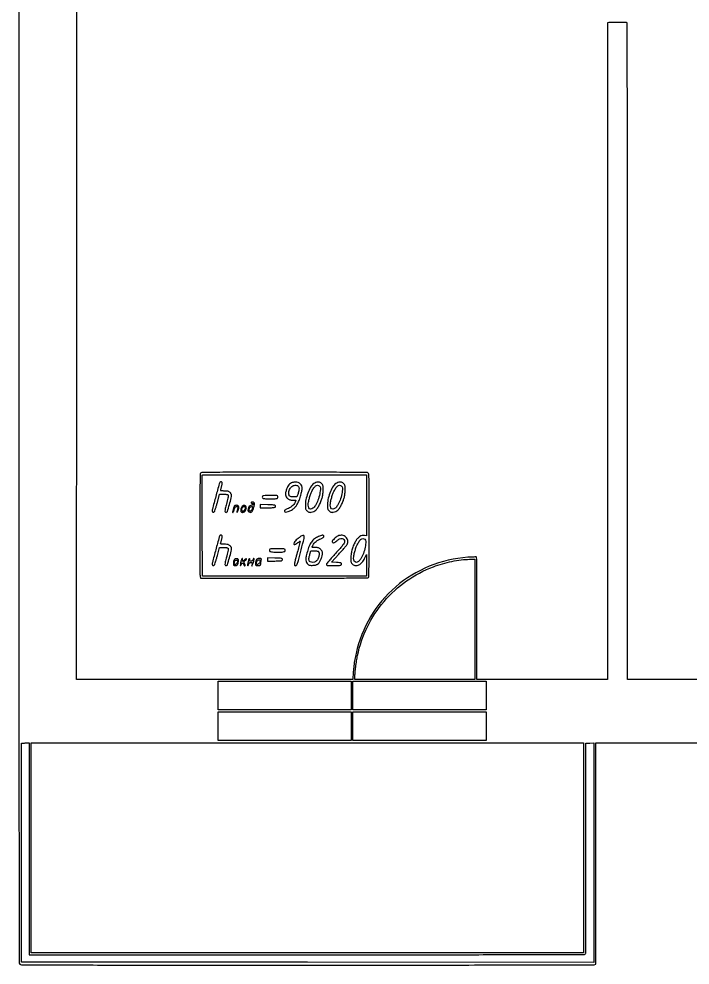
# Model space of a CAD drawing. Extents: x 196 to 2265, y 311 to 3225.
# Drawn here: x 196 to 1230, y 311 to 1768 of the extents above; entities that cross this region are included whole.
import ezdxf

# ---------------------------------------------------------------- set-up
doc = ezdxf.new("R2010")
doc.units = 0

msp = doc.modelspace()

# ---------------------------------------------------------------- linework, layer by layer
for points in [[(1650.5, 751), (1134, 751), (1134, 1256.393011, 0.000087), (1133.952631, 1529.648106, 0.00057), (1133.74909, 1666.499924, 0.00004), (1133.492876, 1761.103375, 0.309775), (1132.670528, 1762.296188, 0.09234), (1131.059441, 1762.593104, 0.000823), (1118.651821, 1762.54903, 0.001515), (1106.740729, 1762.451025, 0.045242), (1103.75, 1762.145875, 0.358583), (1103.440814, 1761.771328, 0.000002), (1103.220313, 1613.552226, 0.000232), (1103.053896, 1450.344369, 0.000139), (1103, 1256.5), (1103, 751), (1002.5, 751), (902, 751), (902, 844.940983, 0.000748), (901.946072, 880.993963, 0.001238), (901.779688, 911.421389, 0.000073), (901.558226, 938.795916, 0.25912), (901.25, 939.340133, 0.143749), (900.64339, 939.503355, 0.002251), (897.016306, 939.404682, 0.005767), (892.777497, 939.221306, 0.003763), (887.890617, 938.91649, 0.079582), (828.622409, 925.123739, 0.080785), (776.967949, 893.546679, 0.080895), (738.035645, 847.272177, 0.080108), (715.635456, 790.883181, 0.012169), (713.842286, 781.752298, 0.009793), (712.347146, 771.859243, 0.009986), (711.319051, 762.587919, 0.022621), (711, 755.539414), (711, 751), (497.997527, 751), (284.995054, 751), (285.247527, 1348.25), (285.5, 1945.5)], [(2264.498244, 656.069174, 0.000006), (2264.694629, 886.679681, 0.000217)], [(196.5, 2729.5), (196.254809, 1521.81662, 0.000029), (196.150292, 803.811413, 0.000295), (196.299377, 507.025524, 0.000021), (196.517314, 315.118832, 0.198606), (197.576237, 312.56662, 0.197836), (200.087433, 311.520352, 0.000157), (269.709865, 311.253956, 0.000806), (378.520848, 311.047239, 0.00008), (639.821429, 311.013655, 0.000128), (808.953477, 311.062247, 0.000212), (951.711607, 311.200423, 0.000007), (1080.87505, 311.382054, 0.065196), (1082.75, 311.630286), (1085, 312.233263), (1085, 482.616631), (1085, 653), (1673.877555, 653, 0.000073)]]:
    msp.add_lwpolyline(points, format="xyb")
for points in [[(476.14495, 1068.674654, 0.173988), (475.270071, 1066.264432, 0.000102), (475.00579, 990.040237, 0.000243), (474.798734, 915.520567, 0.066721), (475.624596, 909.25), (476.233263, 907), (605.549244, 907, 0.000239), (686.239588, 907.038525, 0.003131), (716.142756, 907.25435, 0.002212), (733.838224, 907.571199, 0.328656), (735.365281, 908.75, 0.067788), (735.570342, 910.1746, 0.000135), (735.738296, 933.108376, 0.000956), (735.870975, 958.911652, 0.000593), (735.932913, 989.214685, 0.000369), (735.938973, 1039.738971, 0.005571), (735.73235, 1057.307301, 0.008346), (735.348535, 1066.996138, 0.261507), (734.106615, 1068.942942, 0.121194), (732.172043, 1069.437303, 0.000245), (700.514266, 1069.705918, 0.001434), (660.848448, 1069.909268, 0.000524), (604.727952, 1069.977216, 0.00036), (536.637572, 1069.939278, 0.002213), (501.567323, 1069.739262, 0.000692), (477.801427, 1069.465619, 0.219731)], [(732, 1019.062871), (732, 972.125741), (728.75, 972.610722, 0.094822), (725.06364, 972.459694, 0.084366), (721.524187, 970.970085, 0.071598), (718.216333, 968.128943, 0.045068), (715.217699, 964, 0.032937), (712.134443, 957.963105, 0.030823), (709.792291, 951.440045, 0.031057), (708.285115, 944.731634, 0.034835), (707.69529, 938.141531, 0.008678), (707.685038, 933.616021, 0.064483), (707.993088, 931.489759, 0.105942), (708.787352, 929.978032, 0.041417), (710.450327, 928.289068, 0.150153), (714.971598, 926.311688, 0.141575), (719.941353, 927.149829, 0.10564), (724.80751, 930.917564, 0.059578), (728.931661, 937.179155), (732, 943.319445), (732, 926.659722), (732, 910), (605.512152, 910), (479.024304, 910), (478.762152, 987.583547, -0.000505), (478.691596, 1017.361431, -0.000835), (478.699403, 1042.499261, -0.00004), (478.746119, 1065.173199, -0.198423), (478.916667, 1065.583547, -0.197976), (479.328821, 1065.755013, -0.000015), (516.321354, 1065.877667, -0.000513), (557.195635, 1065.970062, -0.000309), (605.666667, 1066), (732, 1066)], [(505.641342, 1054.228696, 0.072825), (504.803049, 1052.290309, 0.000396), (499.523867, 1032.60347, 0.000441), (494.303459, 1013.004729, 0.064951), (494, 1010.678516, 0.115761), (494.334766, 1009.251955, 0.18787), (495.243835, 1008.424568, 0.200461), (496.424442, 1008.458455, 0.129479), (497.501282, 1009.33264, 0.076083), (498.115256, 1010.513423, 0.005026), (499.315774, 1014.165771, 0.00718), (500.645981, 1018.57249, 0.0053), (501.996158, 1023.485415), (505.29316, 1036), (511.677965, 1036, -0.011556), (514.824754, 1035.927264, -0.04238), (516.799137, 1035.667271, -0.074487), (518.019724, 1035.201782, -0.17458), (518.648701, 1034.473088, -0.134424), (518.754627, 1033.408362, -0.006971), (518.124978, 1029.987562, -0.010642), (517.223133, 1025.901965, -0.007496), (516.043017, 1021.347387, 0.009275), (514.128151, 1013.847286, 0.061693), (513.712255, 1010.018205, 0.240446), (514.530642, 1008.472639, 0.24957), (516.239833, 1008.261791, 0.23057), (517.365003, 1009.466749, 0.002695), (520.589165, 1020.171025, 0.006244), (523.439199, 1030.284516, 0.065642), (524, 1034.537739, 0.10599), (523.836571, 1035.300045, 0.031797), (523.278977, 1036.355688, 0.030304), (522.48485, 1037.49163, 0.028681), (521.545455, 1038.545455, 0.049154), (519.991873, 1039.820304, 0.077107), (518.428176, 1040.546992, 0.055462), (516.369201, 1040.901089, 0.014876), (513.045455, 1041, -0.011648), (510.728464, 1041.053983, -0.019273), (508.779339, 1041.220313, -0.013973), (507.255774, 1041.453093, -0.36703), (507.011869, 1041.75, -0.051342), (507.072113, 1042.256366, -0.002618), (507.443941, 1043.871685, -0.004157), (507.912699, 1045.788883, -0.003), (508.466087, 1047.919567, 0.011758), (508.981215, 1050.05606, 0.016377), (509.333984, 1051.991076, 0.012794), (509.530021, 1053.590079, 0.16394), (509.395202, 1054.169567, 0.167239), (508.67633, 1054.757833, 0.084865), (507.513601, 1054.975516, 0.085523), (506.35334, 1054.794364, 0.174673)], [(617.444899, 1053.931723, 0.073662), (614.604502, 1052.629419, 0.070197), (612.210589, 1050.541976, 0.060709), (610.225639, 1047.591752, 0.037053), (608.600729, 1043.715053, 0.029111), (607.237015, 1038.682524, 0.077788), (607.047504, 1034.981092, 0.105214), (607.988318, 1032.081682, 0.087187), (610.076725, 1029.588894, 0.037605), (611.841391, 1028.31751, 0.059114), (613.536966, 1027.537696, 0.053391), (615.490247, 1027.12893, 0.024908), (618.076725, 1027, -0.010477), (619.96434, 1026.960442, -0.017321), (621.553788, 1026.838537, -0.011431), (622.813507, 1026.668658, -0.368968), (623, 1026.45034, -0.095138), (622.933818, 1026.105668, -0.007315), (622.569926, 1025.230471, -0.009818), (622.096682, 1024.193947, -0.007328), (621.535917, 1023.069456, -0.061431), (619.600242, 1020.239834, -0.043476), (616.810654, 1017.581912, -0.040546), (613.371966, 1015.263108, -0.036874), (609.495562, 1013.445155, 0.019837), (607.42812, 1012.560121, 0.055814), (606.093631, 1011.731512, 0.092149), (605.382518, 1010.920477, 0.18757), (605.245259, 1010.097365, 0.353227), (607.048202, 1008.62109, 0.081204), (611.222027, 1009.27342, 0.059265), (616.365278, 1011.666425, 0.055117), (620.943359, 1015.248882, 0.05072), (623.987521, 1018.897497, 0.038067), (626.578319, 1023.444766, 0.031084), (628.876902, 1029.20581, 0.016454), (631.037134, 1036.590694, 0.006555), (632.307269, 1041.813339, 0.035906), (632.751474, 1044.6811, 0.063381), (632.657681, 1046.778096, 0.055409), (632.046453, 1048.887852, 0.101341), (629.838952, 1052.151592, 0.110828), (626.589079, 1054.159147, 0.095606), (622.391156, 1054.759158, 0.05861)], [(626.461011, 1048.652168, -0.165145), (627.525075, 1047.136479, -0.081034), (627.81792, 1044.768402, -0.046169), (627.34945, 1041.211323, -0.012805), (625.961765, 1035.75, -0.026086), (625.171739, 1033.417656, -0.16542), (624.370185, 1032.478716, -0.122851), (623.043843, 1032.080285, -0.011837), (619.652996, 1032, -0.031623), (615.826782, 1032.242232, -0.118863), (613.594667, 1033.090225, -0.165622), (612.404999, 1034.678599, -0.07881), (612, 1037.232119, -0.106111), (613.307435, 1043.323438, -0.120452), (616.974497, 1048.023011, -0.14632), (621.820712, 1049.946631, -0.181622)], [(652, 1053.248446, 0.128513), (646.927777, 1048.809477, 0.047137), (642.30754, 1040.393292, 0.044751), (638.954609, 1030.221222, 0.052383), (637.69529, 1020.141531, 0.008678), (637.685038, 1015.616021, 0.064483), (637.993088, 1013.489759, 0.105942), (638.787352, 1011.978032, 0.041417), (640.450327, 1010.289068, 0.032129), (642.05101, 1009.08197, 0.069692), (643.439868, 1008.423478, 0.074638), (644.893973, 1008.196903, 0.041637), (646.684385, 1008.336209, 0.072451), (650.486497, 1009.535393, 0.076117), (653.717516, 1011.755892, 0.062089), (656.614734, 1015.246832, 0.03027), (659.436392, 1020.312866, 0.019072), (662.115581, 1026.485202, 0.033732), (663.776365, 1031.780001, 0.035199), (664.667102, 1037.092069, 0.023047), (664.975554, 1043.295455, 0.011656), (664.899859, 1047.134601, 0.053522), (664.567573, 1049.333696, 0.08134), (663.850205, 1050.943406, 0.051005), (662.545455, 1052.545455, 0.072775), (660.314764, 1054.206662, 0.107472), (657.97797, 1054.880355, 0.091457), (655.297449, 1054.568439, 0.041284)], [(659, 1049.018028, -0.271367), (660.838379, 1045.448714, -0.035176), (659.728348, 1036.591673, -0.03838), (656.998601, 1026.794067, -0.054235), (653.0061, 1018.670671, -0.072249), (649.349105, 1014.411034, -0.199358), (645.672313, 1013.177987, -0.271132), (642.999708, 1015.004518, -0.112111), (642.014781, 1019.44113, -0.045863), (642.437432, 1023.807596, -0.01805), (643.782411, 1029.704337, -0.018216), (645.609377, 1035.678557, -0.032704), (647.598778, 1040.402487, -0.026792), (650.684768, 1045.823068, -0.088368), (653.469378, 1048.827776, -0.155151), (656.187442, 1049.787027, -0.150274)], [(686, 1053.248446, 0.128513), (680.927777, 1048.809477, 0.047137), (676.30754, 1040.393292, 0.044751), (672.954609, 1030.221222, 0.052383), (671.69529, 1020.141531, 0.008678), (671.685038, 1015.616021, 0.064483), (671.993088, 1013.489759, 0.105942), (672.787352, 1011.978032, 0.041417), (674.450327, 1010.289068, 0.032129), (676.05101, 1009.08197, 0.069692), (677.439868, 1008.423478, 0.074638), (678.893973, 1008.196903, 0.041637), (680.684385, 1008.336209, 0.072451), (684.486497, 1009.535393, 0.076117), (687.717516, 1011.755892, 0.062089), (690.614734, 1015.246832, 0.03027), (693.436392, 1020.312866, 0.019072), (696.115581, 1026.485202, 0.033732), (697.776365, 1031.780001, 0.035199), (698.667102, 1037.092069, 0.023047), (698.975554, 1043.295455, 0.011656), (698.899859, 1047.134601, 0.053522), (698.567573, 1049.333696, 0.08134), (697.850205, 1050.943406, 0.051005), (696.545455, 1052.545455, 0.072775), (694.314764, 1054.206662, 0.107472), (691.97797, 1054.880355, 0.091457), (689.297449, 1054.568439, 0.041284)], [(693, 1049.018028, -0.271367), (694.838379, 1045.448714, -0.035176), (693.728348, 1036.591673, -0.03838), (690.998601, 1026.794067, -0.054235), (687.0061, 1018.670671, -0.072249), (683.349105, 1014.411034, -0.199358), (679.672313, 1013.177987, -0.271132), (676.999708, 1015.004518, -0.112111), (676.014781, 1019.44113, -0.045863), (676.437432, 1023.807596, -0.01805), (677.782411, 1029.704337, -0.018216), (679.609377, 1035.678557, -0.032704), (681.598778, 1040.402487, -0.026792), (684.684768, 1045.823068, -0.088368), (687.469378, 1048.827776, -0.155151), (690.187442, 1049.787027, -0.150274)], [(554, 1023, 0.197505), (554.157031, 1022.617971, 0.086035), (554.611979, 1022.29375, 0.065972), (555.285923, 1022.073574, 0.046036), (556.083333, 1022, -0.140359), (557.464259, 1021.604559, -0.397174), (557.696445, 1020.720616, -0.162134), (556.542829, 1019.645788, -0.06398), (554.444467, 1018.99485, 0.169319), (551.158206, 1017.163249, 0.128639), (549.273333, 1013.461771, 0.165209), (549.671134, 1009.935438, 0.259415), (552.085596, 1008.199442, 0.100329), (554.170599, 1008.37555, 0.158372), (555.640862, 1009.377934, 0.082835), (556.837182, 1011.60479, 0.014642), (558.236009, 1016.152476, 0.01237), (558.916534, 1018.881446, 0.037864), (559.189922, 1020.7674, 0.059246), (559.124298, 1022.076517, 0.155475), (558.697524, 1022.902476, 0.113133), (557.461712, 1023.677423, 0.078668), (555.834115, 1023.969847, 0.100318), (554.492819, 1023.726868, 0.307042)], [(568, 1017.5), (568, 1014.936529), (579.75, 1015.218265, 0.003234), (586.97561, 1015.438288, 0.038743), (589.746033, 1015.756492, 0.137908), (591.011664, 1016.392859, 0.210744), (591.5, 1017.5, 0.210744), (591.011664, 1018.607141, 0.137908), (589.746033, 1019.243508, 0.038743), (586.97561, 1019.561712, 0.003234), (579.75, 1019.781735), (568, 1020.063471)], [(571.380002, 1032.547887, 0.202878), (571.439986, 1030.779888, 0.216083), (572.74799, 1029.653486, 0.063463), (576.101407, 1029.11727, 0.007951), (583.475684, 1029, 0.007542), (590.919766, 1029.112291, 0.06968), (594.090145, 1029.654233, 0.240651), (595.278962, 1030.83207, 0.169113), (595.245704, 1032.75, 0.307582), (593.459491, 1034.029525, 0.008319), (583.326303, 1034.112311, 0.008394), (573.200644, 1033.85652, 0.299051)], [(526.989172, 1014.75, -0.001986), (526.541914, 1013.031212, -0.00223), (526.097679, 1011.38125, -0.002045), (525.707537, 1009.980032, -0.011991), (525.482013, 1009.25, 0.060206), (525.383377, 1008.771618, 0.102051), (525.432277, 1008.367188, 0.142165), (525.616774, 1008.101043, 0.172223), (525.901424, 1008, 0.267996), (526.293729, 1008.226543, 0.021768), (526.863825, 1009.321875, 0.024657), (527.45641, 1010.775617, 0.016193), (528, 1012.5, -0.018066), (528.768658, 1014.90688, -0.085846), (529.479927, 1016.159221, -0.140216), (530.385117, 1016.784344, -0.081624), (531.697349, 1017, -0.034845), (532.873652, 1016.917923, -0.151244), (533.499089, 1016.623832, -0.209334), (533.735043, 1016.093095, -0.073735), (533.614875, 1015.25, 0.00724), (533.368021, 1014.372747, 0.002693), (533.045548, 1013.132812, 0.002668), (532.708377, 1011.776838, 0.003222), (532.406811, 1010.5, 0.051663), (532.170465, 1008.576378, 0.698112), (532.622743, 1008.400489, 0.089073), (533.586173, 1009.989291, 0.020083), (534.605994, 1012.993412, 0.043885), (535.196846, 1015.917277, 0.169566), (534.791203, 1017.695688, 0.194829), (533.418462, 1018.687699, 0.060305), (530.838544, 1019, 0.057856), (529.307412, 1018.822234, 0.15207), (528.365824, 1018.266748, 0.102833), (527.691916, 1017.119279, 0.018873)], [(539.556704, 1016.777494, 0.079567), (538.516235, 1014.63568, 0.058405), (538.051198, 1012.031921, 0.06289), (538.204289, 1009.69989, 0.209501), (539.056835, 1008.464874, 0.099572), (539.625295, 1008.254088, 0.034819), (540.498081, 1008.177977, 0.032936), (541.495962, 1008.226385, 0.032908), (542.479135, 1008.405407, 0.163376), (544.503023, 1009.702072, 0.078217), (546.057762, 1012.411235, 0.079796), (546.682298, 1015.405603, 0.186905), (545.96788, 1017.538702, 0.115582), (544.497341, 1018.651816, 0.134799), (542.769726, 1018.912573, 0.123318), (541.034601, 1018.252377, 0.087929)], [(545, 1015.434259, -0.080026), (544.706913, 1013.614781, -0.062496), (543.84544, 1011.804913, -0.068102), (542.687804, 1010.444596, -0.184483), (541.523833, 1010, -0.119076), (540.261477, 1010.304956, -0.191805), (539.543493, 1011.127351, -0.130362), (539.434286, 1012.498975, -0.04591), (539.968095, 1014.416084, -0.119704), (541.12909, 1016.107306, -0.133606), (542.892825, 1016.99279, -0.207301), (544.355987, 1016.682207, -0.242815)], [(556.261948, 1014.75, -0.074807), (555.046652, 1011.788579, -0.150185), (553.187982, 1010.112125, -0.335523), (551.6938, 1010.433228, -0.17982), (551, 1012.3, -0.079866), (551.2987, 1014.158083, -0.100159), (552.161545, 1015.670541, -0.107848), (553.485807, 1016.652069, -0.106139), (555.10638, 1017, -0.081417), (555.879795, 1016.873221, -0.195273), (556.31222, 1016.501054, -0.142013), (556.442265, 1015.833206, -0.037583)], [(505.641342, 972.228696, 0.072825), (504.803049, 970.290309, 0.000396), (499.523867, 950.60347, 0.000441), (494.303459, 931.004729, 0.064951), (494, 928.678516, 0.115761), (494.334766, 927.251955, 0.18787), (495.243835, 926.424568, 0.200461), (496.424442, 926.458455, 0.129479), (497.501282, 927.33264, 0.076083), (498.115256, 928.513423, 0.005026), (499.315774, 932.165771, 0.00718), (500.645981, 936.57249, 0.0053), (501.996158, 941.485415), (505.29316, 954), (511.677965, 954, -0.011556), (514.824754, 953.927264, -0.04238), (516.799137, 953.667271, -0.074487), (518.019724, 953.201782, -0.17458), (518.648701, 952.473088, -0.134424), (518.754627, 951.408362, -0.006971), (518.124978, 947.987562, -0.010642), (517.223133, 943.901965, -0.007496), (516.043017, 939.347387, 0.009275), (514.128151, 931.847286, 0.061693), (513.712255, 928.018205, 0.240446), (514.530642, 926.472639, 0.24957), (516.239833, 926.261791, 0.23057), (517.365003, 927.466749, 0.002695), (520.589165, 938.171025, 0.006244), (523.439199, 948.284516, 0.065642), (524, 952.537739, 0.10599), (523.836571, 953.300045, 0.031797), (523.278977, 954.355688, 0.030304), (522.48485, 955.49163, 0.028681), (521.545455, 956.545455, 0.049154), (519.991873, 957.820304, 0.077107), (518.428176, 958.546992, 0.055462), (516.369201, 958.901089, 0.014876), (513.045455, 959, -0.011648), (510.728464, 959.053983, -0.019273), (508.779339, 959.220312, -0.013973), (507.255774, 959.453093, -0.36703), (507.011869, 959.75, -0.051342), (507.072113, 960.256366, -0.002618), (507.443941, 961.871685, -0.004157), (507.912699, 963.788883, -0.003), (508.466087, 965.919567, 0.011758), (508.981215, 968.05606, 0.016377), (509.333984, 969.991076, 0.012794), (509.530021, 971.590079, 0.16394), (509.395202, 972.169567, 0.167239), (508.67633, 972.757833, 0.084865), (507.513601, 972.975516, 0.085523), (506.35334, 972.794364, 0.174673)], [(626.25, 967.869192, 0.0344), (621.245882, 963.216268, 0.180354), (619.820578, 959.808142, 0.555561), (621.331758, 958.78353, 0.054366), (626, 961.5, -0.003104), (627.315833, 962.458233, -0.004839), (628.462374, 963.265625, -0.001564), (629.460608, 963.949626, -0.150522), (629.624148, 964, -0.49072), (629.742192, 963.847399, -0.000173), (627.644371, 955.777694, -0.00196), (625.192537, 946.508757, -0.001029), (622.07451, 935, 0.01026), (621.426232, 932.419331, 0.013546), (620.948065, 930.042187, 0.010946), (620.649193, 928.058262, 0.115927), (620.732896, 927.25, 0.176228), (621.542151, 926.255157, 0.20123), (622.749694, 926.082675, 0.145803), (624.028737, 926.857817, 0.093538), (624.942427, 928.348572, 0.025509), (626.766084, 933.99664, 0.001686), (631.126404, 950.52477, 0.000822), (635.638833, 967.98419, 0.062901), (636, 970.843743, 0.221512), (635.276112, 972.397542, 0.253995), (633.687768, 972.721761, 0.079768), (630.794002, 971.304905, 0.016442)], [(659.453204, 971.673922, 0.054843), (652.987485, 968.329598, 0.07327), (648.08441, 963.913429, 0.066114), (644.323053, 957.904408, 0.035807), (641.281074, 949.715156, 0.011565), (639.047706, 941.351741, 0.047914), (638.308216, 936.181637, 0.08265), (638.743488, 932.529143, 0.101644), (640.344165, 929.5, 0.036193), (641.917888, 927.847796, 0.095647), (643.307015, 927.002496, 0.074967), (645.108119, 926.625588, 0.016468), (648.277837, 926.550448, 0.022869), (650.773188, 926.687739, 0.029941), (653.027249, 927.05279, 0.033629), (654.956531, 927.623592, 0.056347), (656.464511, 928.38479, 0.097229), (658.811218, 930.678087, 0.039359), (661.060894, 934.567596, 0.037863), (662.840044, 939.154431, 0.045553), (663.77351, 943.682942, 0.0271), (663.91445, 946.107938, 0.086195), (663.643809, 947.702783, 0.085327), (662.849491, 949.121829, 0.02622), (661.201594, 950.952252, 0.031557), (659.368462, 952.567528, 0.075225), (657.787554, 953.449843, 0.067819), (655.916897, 953.874936, 0.022008), (653.076923, 954, -0.010159), (651.130386, 954.039555, -0.016804), (649.491346, 954.161463, -0.010797), (648.187776, 954.331144, -0.370638), (648, 954.54966, -0.095138), (648.066182, 954.894332, -0.007315), (648.430074, 955.769529, -0.009818), (648.903318, 956.806053, -0.007328), (649.464083, 957.930544, -0.06136), (651.395672, 960.75505, -0.043313), (654.180776, 963.41193, -0.040472), (657.608203, 965.72853, -0.037182), (661.460509, 967.538068, 0.021922), (663.520086, 968.42991, 0.054479), (664.90871, 969.303087, 0.081078), (665.720576, 970.194355, 0.145261), (666, 971.135858, 0.185193), (665.54942, 972.310649, 0.191366), (664.435913, 972.86256, 0.089044), (662.464373, 972.67347, 0.023637)], [(687.450423, 971.593404, 0.068951), (684.978088, 970.082785, 0.028477), (682.083875, 967.423626, 0.024375), (679.598106, 964.600961, 0.169927), (679, 962.89189, 0.255912), (679.648826, 961.707237, 0.197308), (681.123698, 961.440311, 0.091569), (683.400956, 962.384908, 0.039743), (686.010163, 964.390217, -0.068286), (690.338525, 967.340947, -0.148061), (694.268582, 968.0075, -0.217415), (696.945683, 966.350842, -0.148192), (698, 962.871686, -0.142228), (697.412537, 960.848249, -0.023894), (695.066548, 957.512302, -0.016322), (691.031602, 952.656384, -0.003895), (684, 944.858183, 0.00553), (678.634816, 938.868819, 0.008368), (674.1125, 933.528912, 0.004001), (670.40906, 928.929917, 0.16907), (670, 927.754761, 0.243227), (670.503332, 926.781279, 0.122201), (671.826843, 926.263024, 0.035296), (674.665541, 926.094022, 0.003219), (681.75, 926.218265, 0.003234), (688.97561, 926.438288, 0.038743), (691.746033, 926.756492, 0.137908), (693.011664, 927.392859, 0.210744), (693.5, 928.5, 0.160949), (693.141815, 929.583904, 0.157389), (692.205316, 930.252843, 0.054961), (690.220853, 930.651456, 0.006217), (685.64253, 931), (677.78506, 931.5), (689.234189, 944, 0.003393), (693.704151, 948.947238, 0.004631), (697.660399, 953.469751, 0.003082), (700.917559, 957.311113, 0.052427), (701.841659, 958.684259, 0.075816), (702.87561, 961.642332, 0.084852), (702.922709, 964.657568, 0.084367), (701.964042, 967.531042, 0.073896), (700.076923, 970.076923, 0.077535), (697.446319, 971.997502, 0.089323), (694.479378, 972.907822, 0.081013), (691.149777, 972.767421, 0.05179)], [(729, 967.018028, -0.271367), (730.838379, 963.448714, -0.035176), (729.728348, 954.591673, -0.03838), (726.998601, 944.794067, -0.054235), (723.0061, 936.670671, -0.072249), (719.349105, 932.411034, -0.199358), (715.672313, 931.177987, -0.271132), (712.999708, 933.004518, -0.112111), (712.014781, 937.44113, -0.045863), (712.437432, 941.807596, -0.01805), (713.782411, 947.704337, -0.018216), (715.609377, 953.678557, -0.032704), (717.598778, 958.402487, -0.026792), (720.684768, 963.823068, -0.088368), (723.469378, 966.827776, -0.155151), (726.187442, 967.787027, -0.150274)], [(582.380002, 950.547887, 0.202878), (582.439986, 948.779888, 0.216083), (583.74799, 947.653486, 0.063463), (587.101407, 947.11727, 0.007951), (594.475684, 947, 0.007542), (601.919766, 947.112291, 0.06968), (605.090145, 947.654233, 0.240651), (606.278962, 948.83207, 0.169113), (606.245704, 950.75, 0.307582), (604.459491, 952.029525, 0.008319), (594.326303, 952.112311, 0.008394), (584.200644, 951.85652, 0.299051)], [(657.992461, 947.509084, -0.100411), (658.499606, 946.564149, -0.051429), (658.75425, 945.237614, -0.039385), (658.768289, 943.516539, -0.019572), (658.529253, 941.346508, -0.088217), (656.789598, 936.180582, -0.117908), (653.481775, 932.52529, -0.136335), (649.264588, 931.083033, -0.138353), (644.934259, 932.035184, -0.159236), (643.60817, 933.420439, -0.104464), (643.079558, 935.584409, -0.060383), (643.368447, 938.81429, -0.018273), (644.570958, 943.596093), (646.141917, 949), (651.448514, 949, -0.019242), (653.830253, 948.908307, -0.036779), (655.721961, 948.621468, -0.047079), (657.130686, 948.157608, -0.117002)], [(528.149515, 935.680155, 0.08245), (527.679139, 934.87402, 0.025731), (527.247575, 933.536969, 0.024938), (526.911918, 931.969079, 0.025131), (526.735111, 930.379597, 0.017513), (526.6775, 928.121256, 0.126345), (526.955888, 927.078451, 0.188868), (527.649976, 926.511147, 0.049079), (529.085596, 926.199442, 0.110155), (531.281616, 926.427992, 0.143112), (532.934702, 927.577026, 0.111465), (533.978169, 929.698737, 0.051278), (534.387552, 932.768203, 0.020133), (534.366012, 934.892818, 0.125595), (534.046818, 935.923665, 0.17796), (533.32945, 936.490142, 0.050154), (531.914404, 936.800558, 0.053431), (530.83791, 936.810208, 0.047899), (529.74191, 936.59542, 0.050824), (528.788985, 936.202815, 0.096726)], [(533.154978, 932.463748, -0.05796), (532.630449, 930.704162, -0.074339), (531.742777, 929.26894, -0.087413), (530.612645, 928.328377, -0.130667), (529.377555, 928, -0.2283), (528.470404, 928.436982, -0.15435), (528.051542, 929.527565, -0.0912), (528.254334, 931.188717, -0.04704), (529.067472, 933.126072, -0.127009), (530.277354, 934.440352, -0.185771), (531.79984, 934.759631, -0.231952), (532.907621, 933.974644, -0.169699)], [(538.154799, 931.850282, 0.022296), (537.549071, 928.56391, 0.065264), (537.532191, 926.264961, 0.718459), (537.987413, 926.171838, 0.0678), (538.656295, 927.79367, -0.098832), (539.405303, 929.333204, -0.220299), (540.530481, 929.929463, -0.228929), (541.678561, 929.448829, -0.104602), (542.5, 928, 0.039709), (542.811679, 927.234602, 0.0497), (543.222265, 926.5875, 0.058089), (543.664493, 926.141156, 0.170109), (544.067388, 926, 0.127558), (544.702729, 926.164767, 0.2928), (544.927036, 926.58165, 0.081031), (544.716347, 927.451044, 0.007015), (543.797227, 929.545693, -0.032232), (543.210073, 931.091127, -0.142891), (543.19585, 932.053185, -0.136349), (543.701706, 932.896879, -0.028362), (545.032286, 934.024354, 0.025307), (545.924742, 934.771267, 0.042397), (546.582927, 935.494128, 0.054491), (546.949045, 936.098059, 0.315238), (546.887722, 936.445611, 0.269202), (546.504358, 936.547374, 0.040262), (545.724289, 936.265316, 0.036151), (544.768229, 935.743382, 0.023639), (543.744933, 935.014004, -0.009117), (541.603216, 933.391652, -0.157646), (540.7802, 933.121348, -0.447922), (540.434485, 933.505208, -0.036689), (540.710251, 935, 0.042811), (540.841945, 935.766232, 0.073263), (540.802069, 936.4125, 0.11028), (540.606505, 936.841678, 0.235084), (540.28838, 937, 0.278986), (539.857803, 936.739473, 0.02244), (539.271876, 935.48727, 0.025154), (538.678771, 933.823747, 0.016335)], [(550.697275, 936.25, 0.04856), (550.494816, 935.7895, 0.007561), (550.198677, 934.839062, 0.008359), (549.884165, 933.703571, 0.007193), (549.590771, 932.5, -0.003262), (549.29013, 931.223162, -0.002701), (548.953742, 929.867188, -0.002726), (548.631816, 928.627258, -0.007326), (548.385125, 927.75, 0.05144), (548.259029, 927.079873, 0.087676), (548.31106, 926.514063, 0.128651), (548.525872, 926.141053, 0.200732), (548.863061, 926, 0.193394), (549.268598, 926.162951, 0.069351), (549.661652, 926.660938, 0.056024), (549.984737, 927.388783, 0.041212), (550.180449, 928.25, -0.071647), (550.483216, 929.286769, -0.107552), (551.045138, 930.039197, -0.098217), (551.910745, 930.533951, -0.052045), (553.121658, 930.804038, -0.029858), (554.608265, 930.887013, -0.211809), (555.25192, 930.5985, -0.193975), (555.502574, 929.909191, -0.024683), (555.367779, 928.304038), (554.992241, 925.5), (556.359301, 928.5, 0.022205), (557.596798, 931.569999, 0.033199), (558.374708, 934.354837, 0.037697), (558.650775, 936.455603, 0.430507), (558.135683, 937, 0.179024), (557.752215, 936.858154, 0.060824), (557.344714, 936.4125, 0.051194), (556.976888, 935.76545, 0.039729), (556.710251, 935, -0.082851), (556.321345, 934.131703, -0.100307), (555.690717, 933.502301, -0.090542), (554.809946, 933.125872, -0.055882), (553.687239, 933, -0.0332), (552.417604, 933.084398, -0.166111), (551.788363, 933.397699, -0.207068), (551.560313, 933.983495, -0.05472), (551.710251, 935, 0.042621), (551.923309, 936.236823, 0.193989), (551.713153, 936.921483, 0.428239), (551.265618, 936.957604, 0.082902)], [(562.052223, 935.09758, 0.044484), (561.642233, 934.13455, 0.018378), (561.254716, 932.770644, 0.018011), (560.943909, 931.268708, 0.022113), (560.767039, 929.84758, 0.02448), (560.703022, 927.759743, 0.20756), (561.083632, 926.92457, 0.162439), (562.009167, 926.520301, 0.013779), (564.637576, 926.356608, 0.014715), (566.97551, 926.34442, 0.107516), (568.057601, 926.60742, 0.206845), (568.583739, 927.219266, 0.078644), (568.750191, 928.356608, -0.026247), (568.793015, 929.404663, -0.010642), (568.956513, 930.825066, -0.010495), (569.197508, 932.348675, -0.013138), (569.487615, 933.75, 0.017756), (569.897554, 935.826573, 0.222406), (569.683221, 936.576759, 0.201928), (568.956272, 936.933599, 0.014457), (566.660184, 937, 0.032492), (564.970661, 936.890092, 0.065498), (563.683259, 936.546608, 0.082795), (562.730595, 935.953636, 0.089597)], [(568, 934.0651, -0.079712), (567.668615, 931.999671, -0.065596), (566.698098, 929.986332, -0.07229), (565.378838, 928.495782, -0.177313), (564.024751, 928, -0.148743), (562.745317, 928.389224, -0.199391), (562.081343, 929.388358, -0.124066), (562.167956, 930.992105, -0.047679), (563.035184, 933.065741, -0.132556), (564.156552, 934.257513, -0.088635), (565.908643, 934.948077, -0.124472), (567.400817, 934.874849, -0.329751)], [(579, 935.5), (579, 932.936529), (590.75, 933.218265, 0.003234), (597.97561, 933.438288, 0.038743), (600.746033, 933.756492, 0.137908), (602.011664, 934.392859, 0.210744), (602.5, 935.5, 0.210744), (602.011664, 936.607141, 0.137908), (600.746033, 937.243508, 0.038743), (597.97561, 937.561712, 0.003234), (590.75, 937.781735), (579, 938.063471)], [(899, 843.5), (899, 751), (806.5, 751), (714, 751), (714, 755.039414, -0.02299), (714.284168, 761.216466, -0.007675), (715.253189, 770.213336, -0.007856), (716.57546, 779.709366, -0.012328), (718.04048, 787.819123, -0.063585), (733.143834, 831.859343, -0.062659), (758.884454, 870.931979, -0.062505), (793.567933, 902.491027, -0.062706), (834.938196, 924.460421, -0.02133), (848.73207, 929.035724, -0.018897), (863.431697, 932.630295, -0.019402), (877.844133, 935.004104, -0.027862), (890.75, 935.892552), (899, 936)], [(212, 490), (212, 327), (640.393011, 327, 0.000078), (898.476561, 327.040473, 0.000861), (1002.078436, 327.251301, 0.000147), (1067.820261, 327.51755, 0.309349), (1069.404419, 328.611516, 0.090921), (1069.658266, 329.967487, 0.000039), (1069.82989, 377.084079, 0.000591), (1069.954662, 429.462791, 0.00036), (1069.984443, 491.361516), (1069.94607, 652.5), (1075.973035, 652.797717), (1082, 653.095435), (1082, 484.046594), (1082, 314.997753), (641.00447, 315.248876), (200.008941, 315.5), (199.990867, 483.5, -0.000008), (199.984915, 547.970896, -0.000013), (199.982098, 602.370312), (199.980828, 651.635085, -0.00454), (199.986397, 652.25, -0.357325), (200.238763, 652.546895, -0.013962), (201.758504, 652.779688, -0.019289), (203.698698, 652.945988, -0.011734), (206, 653), (212, 653)]]:
    msp.add_lwpolyline(points, format="xyb", close=True)
for points in [[(708, 726), (708, 704), (605.5, 704), (503, 704), (503, 726), (503, 748), (605.5, 748), (708, 748)], [(916, 726), (916, 704), (813.5, 704), (711, 704), (711, 726), (711, 748), (813.5, 748), (916, 748)], [(708, 679), (708, 657), (605.5, 657), (503, 657), (503, 679), (503, 701), (605.5, 701), (708, 701)], [(916, 679), (916, 657), (813.5, 657), (711, 657), (711, 679), (711, 701), (813.5, 701), (916, 701)], [(1066, 491.5), (1066, 330), (640.5, 330), (215, 330), (215, 491.5), (215, 653), (640.5, 653), (1066, 653)]]:
    msp.add_lwpolyline(points, close=True)

doc.saveas('drawing.dxf')
